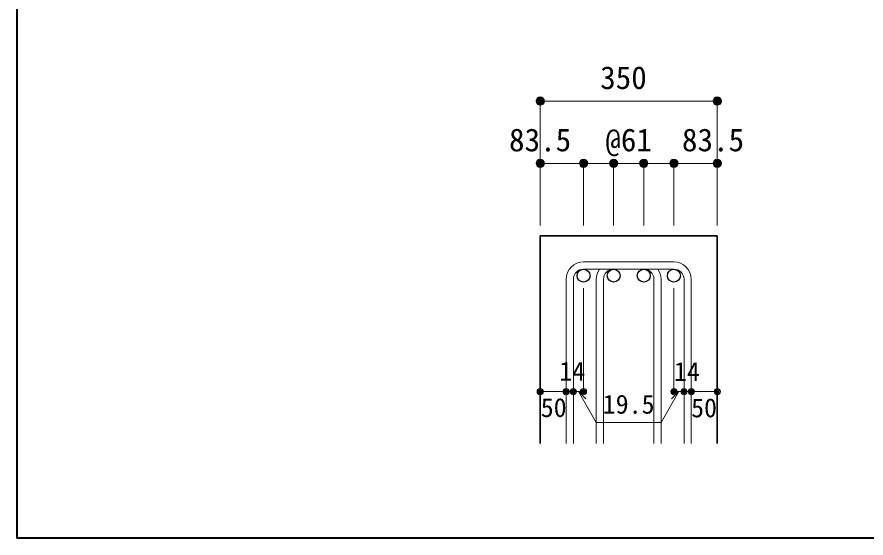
# Model space of a CAD drawing. Units: millimetres at full size, sheet at 1:20; details may follow other scales. Extents: x -3982 to 3969, y -2797 to 2801.
# Drawn here: x -3982 to -2347, y -2797 to -1793 of the extents above; entities that cross this region are included whole.
import ezdxf
from ezdxf.enums import TextEntityAlignment as Align

# ---------------------------------------------------------------- set-up
doc = ezdxf.new("R2010")
doc.units = ezdxf.units.MM
doc.header["$LTSCALE"] = 20
doc.header["$PDMODE"] = 32
doc.header["$PDSIZE"] = 12
for name, color, linetype, lineweight in [('6-1_躯体線', 2, 'Continuous', 35), ('6-5_梁主筋', 7, 'Continuous', 18), ('6-6_S.T.P.', 7, 'Continuous', 18), ('6-D_寸法', 4, 'Continuous', 9), ('F-0_枠', 6, 'Continuous', 40)]:
    doc.layers.add(name, color=color, linetype=linetype, lineweight=lineweight)
doc.styles.add('ＭＳ ゴシック', font='')
doc.styles.get('ＭＳ ゴシック').set_extended_font_data('MS Gothic')

msp = doc.modelspace()

# ---------------------------------------------------------------- linework, layer by layer
at = {"layer": '6-1_躯体線'}
for p, q in [((-2974.37, -2214.67), (-2974.37, -2614.67)), ((-2974.37, -2214.67), (-2633.37, -2214.67)), ((-2633.37, -2214.67), (-2633.37, -2614.67))]:
    msp.add_line(p, q, dxfattribs=at)
at = {"layer": '6-5_梁主筋', "color": 3, "lineweight": 25}
for centre in [(-2890.87, -2291.17), (-2832.87, -2291.17), (-2774.87, -2291.17), (-2716.87, -2291.17)]:
    msp.add_circle(centre, 12.5, dxfattribs=at)
at = {"layer": '6-6_S.T.P.'}
for p, q in [((-2716.87, -2264.67), (-2890.87, -2264.67)), ((-2716.87, -2278.67), (-2890.87, -2278.67)), ((-2924.37, -2298.17), (-2924.37, -2614.67)), ((-2910.37, -2298.17), (-2910.37, -2614.67)), ((-2866.37, -2298.17), (-2866.37, -2614.67)), ((-2852.37, -2298.17), (-2852.37, -2614.67)), ((-2755.37, -2298.17), (-2755.37, -2614.67)), ((-2741.37, -2298.17), (-2741.37, -2614.67)), ((-2697.37, -2298.17), (-2697.37, -2614.67)), ((-2683.37, -2298.17), (-2683.37, -2614.67))]:
    msp.add_line(p, q, dxfattribs=at)
for centre, radius, start, end in [((-2890.87, -2298.17), 33.5, 90, 180), ((-2716.87, -2298.17), 33.5, 0, 90), ((-2890.87, -2298.17), 19.5, 90, 180), ((-2832.87, -2298.17), 33.5, 144.40235, 180), ((-2832.87, -2298.17), 19.5, 90, 180), ((-2774.87, -2298.17), 19.5, 0, 90), ((-2774.87, -2298.17), 33.5, 0, 35.59765), ((-2716.87, -2298.17), 19.5, 0, 90)]:
    msp.add_arc(centre, radius, start, end, dxfattribs=at)
at = {"layer": '6-D_寸法'}
for p, q in [((-2974.37, -1954.67), (-2633.37, -1954.67)), ((-2633.37, -1954.67), (-2633.37, -2074.67)), ((-2974.37, -2074.67), (-2974.37, -2194.67)), ((-2890.87, -2074.67), (-2890.87, -2194.67)), ((-2832.87, -2074.67), (-2832.87, -2194.67)), ((-2774.87, -2074.67), (-2774.87, -2194.67)), ((-2716.87, -2074.67), (-2716.87, -2194.67)), ((-2633.37, -2074.67), (-2633.37, -2194.67)), ((-2890.87, -2514.67), (-2890.87, -2315.34)), ((-2716.87, -2514.67), (-2716.87, -2315.34)), ((-2974.37, -2514.67), (-2924.37, -2514.67)), ((-2924.37, -2514.67), (-2890.87, -2514.67)), ((-2900.62, -2514.67), (-2886.48, -2528.81)), ((-2900.62, -2514.67), (-2866.39, -2573.95)), ((-2707.12, -2514.67), (-2741.34, -2573.95)), ((-2707.12, -2514.67), (-2721.26, -2528.81)), ((-2716.87, -2514.67), (-2633.37, -2514.67)), ((-2697.37, -2514.67), (-2683.37, -2514.67)), ((-2866.39, -2573.95), (-2741.34, -2573.95))]:
    msp.add_line(p, q, dxfattribs=at)
for points in [[(-2974.37, -1954.67), (-2974.37, -2074.67), (-2890.87, -2074.67)], [(-2890.87, -2074.67), (-2832.87, -2074.67), (-2633.37, -2074.67)]]:
    msp.add_lwpolyline(points, dxfattribs=at)
for centre, radius in [((-2974.37, -1954.67), 8), ((-2974.37, -1954.67), 7.2), ((-2974.37, -1954.67), 6.4), ((-2974.37, -1954.67), 5.6), ((-2974.37, -1954.67), 4.8), ((-2974.37, -1954.67), 4), ((-2974.37, -1954.67), 3.2), ((-2974.37, -1954.67), 2.4), ((-2974.37, -1954.67), 1.6), ((-2974.37, -1954.67), 0.8), ((-2633.37, -1954.67), 8), ((-2633.37, -1954.67), 7.2), ((-2633.37, -1954.67), 6.4), ((-2633.37, -1954.67), 5.6), ((-2633.37, -1954.67), 4.8), ((-2633.37, -1954.67), 4), ((-2633.37, -1954.67), 3.2), ((-2633.37, -1954.67), 2.4), ((-2633.37, -1954.67), 1.6), ((-2633.37, -1954.67), 0.8), ((-2974.37, -2074.67), 8), ((-2974.37, -2074.67), 7.2), ((-2974.37, -2074.67), 6.4), ((-2974.37, -2074.67), 5.6), ((-2974.37, -2074.67), 4.8), ((-2974.37, -2074.67), 4), ((-2974.37, -2074.67), 3.2), ((-2974.37, -2074.67), 2.4), ((-2974.37, -2074.67), 1.6), ((-2974.37, -2074.67), 0.8), ((-2890.87, -2074.67), 8), ((-2890.87, -2074.67), 7.2), ((-2890.87, -2074.67), 6.4), ((-2890.87, -2074.67), 5.6), ((-2890.87, -2074.67), 4.8), ((-2890.87, -2074.67), 4), ((-2890.87, -2074.67), 3.2), ((-2890.87, -2074.67), 2.4), ((-2890.87, -2074.67), 1.6), ((-2890.87, -2074.67), 0.8), ((-2832.87, -2074.67), 8), ((-2832.87, -2074.67), 7.2), ((-2832.87, -2074.67), 6.4), ((-2832.87, -2074.67), 5.6), ((-2832.87, -2074.67), 4.8), ((-2832.87, -2074.67), 4), ((-2832.87, -2074.67), 3.2), ((-2832.87, -2074.67), 2.4), ((-2832.87, -2074.67), 1.6), ((-2832.87, -2074.67), 0.8), ((-2774.87, -2074.67), 8), ((-2774.87, -2074.67), 7.2), ((-2774.87, -2074.67), 6.4), ((-2774.87, -2074.67), 5.6), ((-2774.87, -2074.67), 4.8), ((-2774.87, -2074.67), 4), ((-2774.87, -2074.67), 3.2), ((-2774.87, -2074.67), 2.4), ((-2774.87, -2074.67), 1.6), ((-2774.87, -2074.67), 0.8), ((-2716.87, -2074.67), 8), ((-2716.87, -2074.67), 7.2), ((-2716.87, -2074.67), 6.4), ((-2716.87, -2074.67), 5.6), ((-2716.87, -2074.67), 4.8), ((-2716.87, -2074.67), 4), ((-2716.87, -2074.67), 3.2), ((-2716.87, -2074.67), 2.4), ((-2716.87, -2074.67), 1.6), ((-2716.87, -2074.67), 0.8), ((-2633.37, -2074.67), 8), ((-2633.37, -2074.67), 7.2), ((-2633.37, -2074.67), 6.4), ((-2633.37, -2074.67), 5.6), ((-2633.37, -2074.67), 4.8), ((-2633.37, -2074.67), 4), ((-2633.37, -2074.67), 3.2), ((-2633.37, -2074.67), 2.4), ((-2633.37, -2074.67), 1.6), ((-2633.37, -2074.67), 0.8), ((-2974.37, -2514.67), 4), ((-2974.37, -2514.67), 3.6), ((-2974.37, -2514.67), 3.2), ((-2974.37, -2514.67), 2.8), ((-2974.37, -2514.67), 2.4), ((-2974.37, -2514.67), 2), ((-2974.37, -2514.67), 1.6), ((-2974.37, -2514.67), 1.2), ((-2974.37, -2514.67), 0.8), ((-2974.37, -2514.67), 0.4), ((-2924.37, -2514.67), 4), ((-2924.37, -2514.67), 3.6), ((-2924.37, -2514.67), 3.2), ((-2924.37, -2514.67), 2.8), ((-2924.37, -2514.67), 2.4), ((-2924.37, -2514.67), 2), ((-2924.37, -2514.67), 1.6), ((-2924.37, -2514.67), 1.2), ((-2924.37, -2514.67), 0.8), ((-2924.37, -2514.67), 0.4), ((-2910.37, -2514.67), 4), ((-2910.37, -2514.67), 3.6), ((-2910.37, -2514.67), 3.2), ((-2910.37, -2514.67), 2.8), ((-2910.37, -2514.67), 2.4), ((-2910.37, -2514.67), 2), ((-2910.37, -2514.67), 1.6), ((-2910.37, -2514.67), 1.2), ((-2910.37, -2514.67), 0.8), ((-2910.37, -2514.67), 0.4), ((-2890.87, -2514.67), 4), ((-2890.87, -2514.67), 3.6), ((-2890.87, -2514.67), 3.2), ((-2890.87, -2514.67), 2.8), ((-2890.87, -2514.67), 2.4), ((-2890.87, -2514.67), 2), ((-2890.87, -2514.67), 1.6), ((-2890.87, -2514.67), 1.2), ((-2890.87, -2514.67), 0.8), ((-2890.87, -2514.67), 0.4), ((-2716.87, -2514.67), 4), ((-2716.87, -2514.67), 3.6), ((-2716.87, -2514.67), 3.2), ((-2716.87, -2514.67), 2.8), ((-2716.87, -2514.67), 2.4), ((-2716.87, -2514.67), 2), ((-2716.87, -2514.67), 1.6), ((-2716.87, -2514.67), 1.2), ((-2716.87, -2514.67), 0.8), ((-2716.87, -2514.67), 0.4), ((-2697.37, -2514.67), 4), ((-2697.37, -2514.67), 3.6), ((-2697.37, -2514.67), 3.2), ((-2697.37, -2514.67), 2.8), ((-2697.37, -2514.67), 2.4), ((-2697.37, -2514.67), 2), ((-2697.37, -2514.67), 1.6), ((-2697.37, -2514.67), 1.2), ((-2697.37, -2514.67), 0.8), ((-2697.37, -2514.67), 0.4), ((-2683.37, -2514.67), 4), ((-2683.37, -2514.67), 3.6), ((-2683.37, -2514.67), 3.2), ((-2683.37, -2514.67), 2.8), ((-2683.37, -2514.67), 2.4), ((-2683.37, -2514.67), 2), ((-2683.37, -2514.67), 1.6), ((-2683.37, -2514.67), 1.2), ((-2683.37, -2514.67), 0.8), ((-2683.37, -2514.67), 0.4), ((-2633.37, -2514.67), 4), ((-2633.37, -2514.67), 3.6), ((-2633.37, -2514.67), 3.2), ((-2633.37, -2514.67), 2.8), ((-2633.37, -2514.67), 2.4), ((-2633.37, -2514.67), 2), ((-2633.37, -2514.67), 1.6), ((-2633.37, -2514.67), 1.2), ((-2633.37, -2514.67), 0.8), ((-2633.37, -2514.67), 0.4)]:
    msp.add_circle(centre, radius, dxfattribs=at)
at = {"layer": '6-D_寸法', "color": 7}
for p in [(-2974.37, -1954.67), (-2633.37, -1954.67), (-2974.37, -2074.67), (-2890.87, -2074.67), (-2832.87, -2074.67), (-2774.87, -2074.67), (-2716.87, -2074.67), (-2633.37, -2074.67), (-2974.37, -2514.67), (-2924.37, -2514.67), (-2910.37, -2514.67), (-2890.87, -2514.67), (-2716.87, -2514.67), (-2697.37, -2514.67), (-2683.37, -2514.67), (-2633.37, -2514.67)]:
    msp.add_point(p, dxfattribs=at)
at = {"layer": 'F-0_枠'}
for p in [(-3981.92, 2800.77), (3969.4, -2796.83)]:
    msp.add_line(p, (-3981.92, -2796.83), dxfattribs=at)

# ---------------------------------------------------------------- texts
at = {"layer": '6-D_寸法', "style": 'ＭＳ ゴシック'}
for s, height, p in [('350', 43.99, (-2858.87, -1944.67)), ('83.5', 43.99, (-3034.37, -2064.67)), ('@61', 43.99, (-2848.87, -2064.67)), ('83.5', 43.99, (-2701.37, -2064.67)), ('14', 36.66, (-2937.68, -2504.6)), ('14', 36.66, (-2716.82, -2505.36)), ('50', 36.66, (-2973.29, -2574.68)), ('19.5', 36.66, (-2853.87, -2568.14)), ('50', 36.66, (-2683.73, -2575.17))]:
    msp.add_text(s, height=height, dxfattribs=at).set_placement(p, align=Align.BOTTOM_LEFT)

doc.saveas('drawing.dxf')
